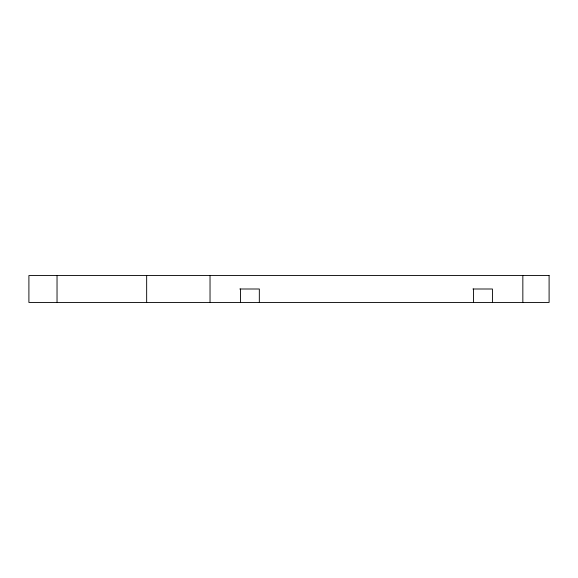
<?xml version="1.0" encoding="UTF-8"?>
<svg xmlns="http://www.w3.org/2000/svg" width="578" height="578" viewBox="0 0 578 578"><rect width="100%" height="100%" fill="white"/><g stroke="black" fill="none" stroke-linecap="round" stroke-linejoin="round"><path stroke-width="0.87" d="M239.798 289L259.327 289L259.327 302.453M472.898 289L492.427 289L492.427 302.453M522.844 275.547L522.844 302.453M473.541 289L473.541 302.453M240.448 289L240.448 302.453M210.031 275.547L210.031 302.453M146.66 275.547L146.66 302.453M57.034 275.547L57.034 302.453M549.1 275.547L28.9 275.547L28.9 302.453L549.1 302.453L549.1 275.547"/></g></svg>
